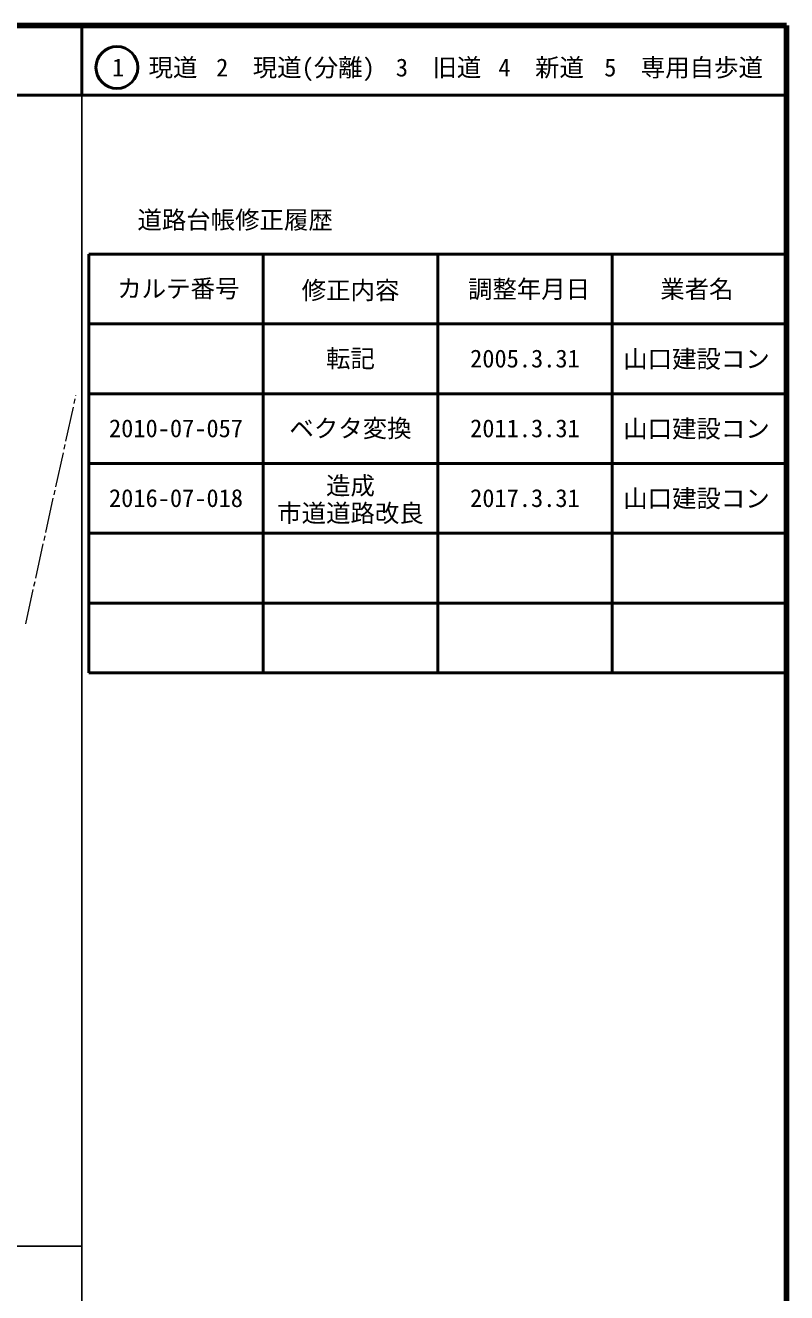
# Model space of a CAD drawing. Units: millimetres, scale not verified. Extents: x 40000 to 680000, y 20000 to 380000.
# Drawn here: x 570914 to 680000, y 198357 to 380000 of the extents above; entities that cross this region are included whole.
import ezdxf
from ezdxf.enums import TextEntityAlignment as Align

# ---------------------------------------------------------------- set-up
doc = ezdxf.new("R2010")
doc.units = ezdxf.units.MM
doc.header["$LTSCALE"] = 1000
for name, color, linetype, lineweight in [('M-BMK-HTXT', 7, 'Continuous', 13), ('M-TTL', 2, 'Continuous', 140), ('M-TTL-BAND', 7, 'Continuous', 25), ('M-TTL-FRAM', 2, 'Continuous', 50), ('M-TTL-LINE', 7, 'Continuous', 50)]:
    doc.layers.add(name, color=color, linetype=linetype, lineweight=lineweight)
doc.layers.add('M-TTL-TXT', color=7, linetype='Continuous')
doc.styles.add('ＭＳ ゴシック', font='')
doc.styles.get('ＭＳ ゴシック').set_extended_font_data('MS Gothic')

msp = doc.modelspace()

# ---------------------------------------------------------------- linework, layer by layer
at = {"layer": 'M-BMK-HTXT'}
for p, q in [((578163, 326955), (578168, 326978)), ((576724, 320412), (577798, 325295)), ((577905, 325783), (578056, 326467)), ((576466, 319240), (576616, 319923)), ((575285, 313868), (576359, 318751)), ((575027, 312696), (575177, 313380)), ((573845, 307324), (574919, 312208)), ((572406, 300781), (573480, 305664)), ((573588, 306152), (573738, 306836)), ((572148, 299609), (572299, 300293)), ((570967, 294237), (572041, 299121))]:
    msp.add_line(p, q, dxfattribs=at)
at = {"layer": 'M-TTL'}
for p, q in [((680000, 380000), (40000, 380000)), ((680000, 20000), (680000, 380000))]:
    msp.add_line(p, q, dxfattribs=at)
at = {"layer": 'M-TTL-BAND'}
for p, q in [((579000, 20000), (579000, 370000)), ((40000, 205000), (579000, 205000))]:
    msp.add_line(p, q, dxfattribs=at)
at = {"layer": 'M-TTL-FRAM'}
for p, q in [((580000, 347197), (580000, 287197)), ((580000, 347197), (680000, 347197)), ((580000, 287197), (680000, 287197))]:
    msp.add_line(p, q, dxfattribs=at)
at = {"layer": 'M-TTL-LINE'}
for p, q in [((579000, 380000), (579000, 370000)), ((40000, 370000), (680000, 370000)), ((605000, 347197), (605000, 287197)), ((630000, 347197), (630000, 287197)), ((655000, 347197), (655000, 287197)), ((580000, 337197), (680000, 337197)), ((580000, 327197), (680000, 327197)), ((580000, 317197), (680000, 317197)), ((580000, 307197), (680000, 307197)), ((580000, 297197), (680000, 297197))]:
    msp.add_line(p, q, dxfattribs=at)
msp.add_circle((584031, 373958), 3000, dxfattribs=at)

# ---------------------------------------------------------------- texts
at = {"layer": 'M-TTL-TXT', "style": 'ＭＳ ゴシック'}
for s, p in [('1\u3000現道', (589448, 373958)), ('2\u3000現道(分離)', (609619, 373958)), ('3\u3000旧道', (630121, 373958)), ('4\u3000新道', (644824, 373958)), ('5\u3000専用自歩道', (665228, 373958)), ('道路台帳修正履歴', (600968, 352113)), ('カルテ番号', (592839, 342277)), ('修正内容', (617509, 342023)), ('調整年月日', (643089, 342197)), ('業者名', (667134, 342197)), ('転記', (617500, 332245)), ('2005.3.31', (642500, 332245)), ('山口建設コン', (667077, 332189)), ('2010-07-057', (592500, 322245)), ('ベクタ変換', (617500, 322245)), ('2011.3.31', (642500, 322245)), ('山口建設コン', (667077, 322189)), ('造成', (617500, 314020)), ('2016-07-018', (592500, 312245)), ('2017.3.31', (642500, 312245)), ('山口建設コン', (667077, 312189)), ('市道道路改良', (617500, 310083))]:
    msp.add_text(s, height=2566, dxfattribs=at).set_placement(p, align=Align.MIDDLE_CENTER)

doc.saveas('drawing.dxf')
